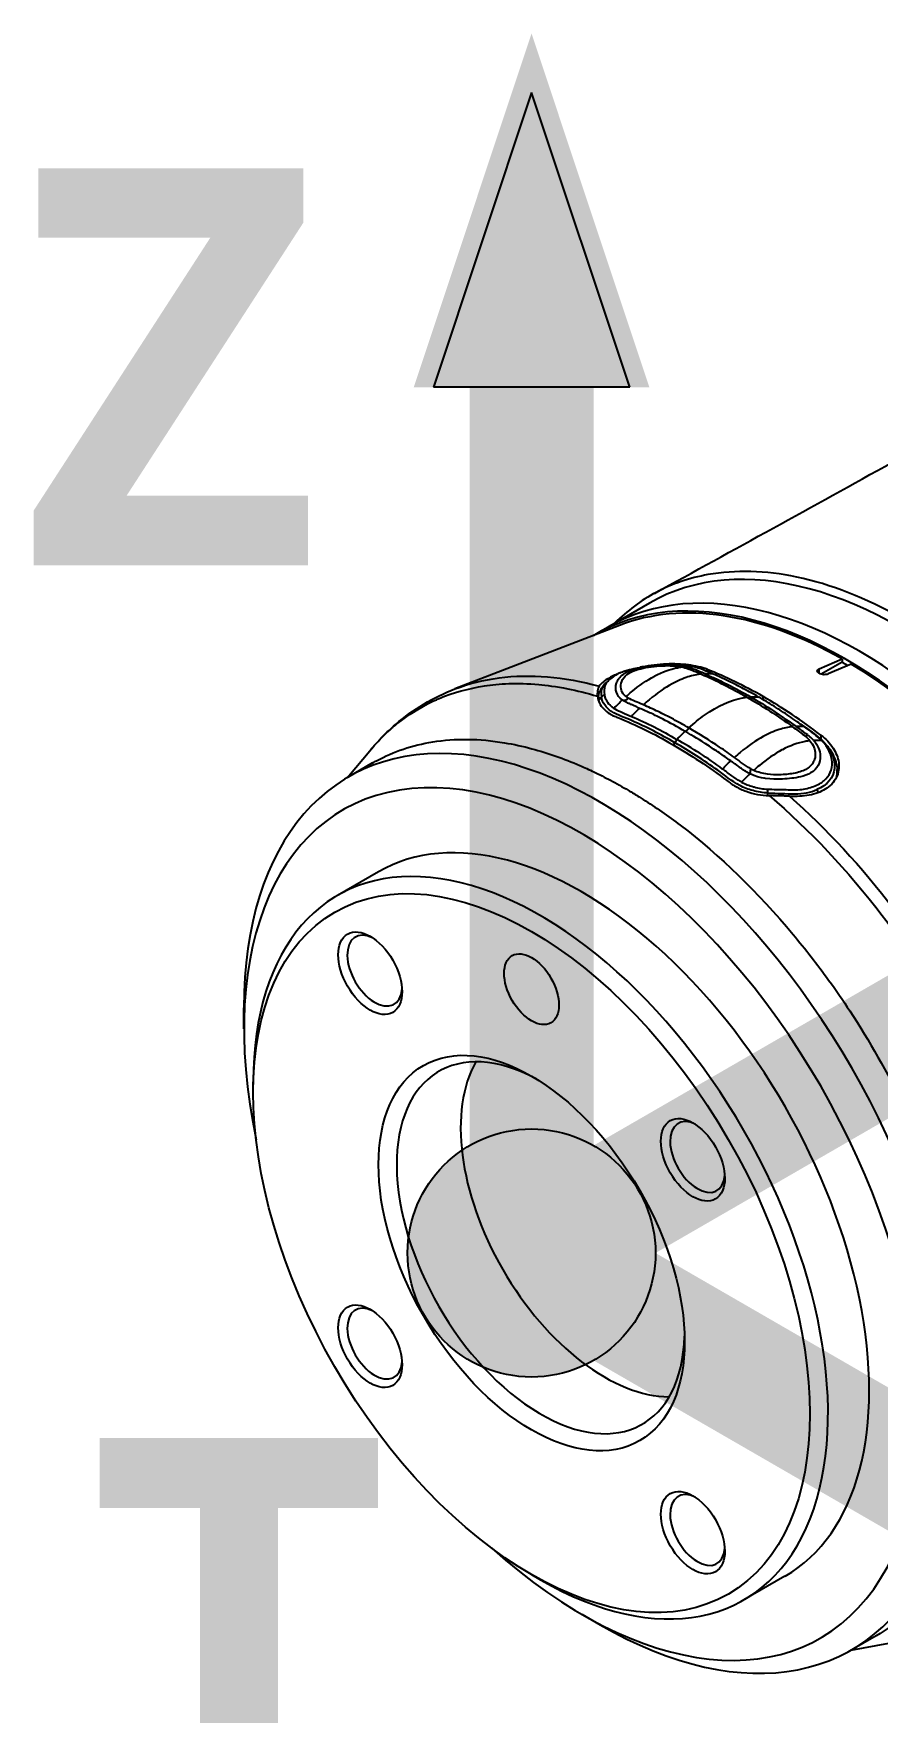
# Model space of a CAD drawing. Header units: millimetres. Extents: x 0 to 4378, y 0 to 2376.
# Drawn here: x 2523.5 to 2588.9, y 1859.3 to 1989.2 of the extents above; entities that cross this region are included whole.
import ezdxf

# ---------------------------------------------------------------- set-up
doc = ezdxf.new("R2010")
doc.units = ezdxf.units.MM
doc.header["$LTSCALE"] = 0.2
for name, color, linetype in [('01_Object Line', 4, 'Continuous'), ('07_Special Line2', 76, 'Continuous'), ('12_Before Rev.Num.', 5, 'Continuous')]:
    doc.layers.add(name, color=color, linetype=linetype)
doc.layers.add('14_Mark', color=7, linetype='Continuous', true_color=0xe03c31)
doc.styles.add('Rainbow-5.0 Style', font='malgunsl.ttf')

# ---------------------------------------------------------------- blocks, each defined once
blk = doc.blocks.new('A$C7c2cc22e_1')
for p, q in [((61.03, 911.15), (56.78, 908.7)), ((58.7, 909.42), (45.95, 904.5)), ((65.49, 905.85), (65.49, 906.02)), ((65.49, 905.67), (65.49, 905.67)), ((74.16, 906.06), (75.93, 906.82)), ((74.16, 905.71), (74.16, 906.06)), ((75.93, 906.58), (74.31, 905.65)), ((76.64, 906.42), (74.87, 905.66)), ((75.93, 906.82), (75.93, 906.58)), ((75.93, 906.58), (76.4, 906.31)), ((57.05, 903.74), (57.05, 903.67)), ((59.01, 903.59), (59, 903.59)), ((59.45, 903.76), (59.45, 903.76)), ((69.83, 903.67), (69.83, 903.91)), ((59.06, 902.29), (59.06, 902.29)), ((59.96, 901.91), (59.96, 901.91)), ((62.31, 902.44), (62.31, 902.44)), ((61.59, 901.11), (61.59, 901.11)), ((63.52, 900.96), (63.52, 900.96)), ((74.3, 900.93), (74.3, 900.59)), ((74.3, 900.5), (74.3, 900.5)), ((37.6, 897.63), (39.5, 899.87)), ((64.32, 899.54), (64.32, 899.54)), ((66.98, 899.64), (66.98, 899.64)), ((68.01, 899.56), (68.01, 899.56)), ((68.03, 899.57), (68.03, 899.57)), ((68.32, 899.81), (68.32, 899.81)), ((68.44, 899.9), (68.44, 899.9)), ((69.2, 900.45), (69.2, 900.45)), ((71.47, 899.88), (71.47, 899.88)), ((39.58, 898.77), (37.69, 897.68)), ((72.54, 898.05), (72.54, 898.05)), ((73.99, 898.43), (73.99, 898.43)), ((75.57, 898.12), (75.57, 897.82)), ((67.17, 897.57), (67.17, 897.57)), ((69.92, 897.59), (69.91, 897.59)), ((70.66, 897.52), (70.66, 897.52)), ((71.45, 896.71), (71.45, 896.71)), ((72.54, 897.66), (72.54, 897.66)), ((72.29, 895.82), (72.29, 895.82)), ((73.11, 896.45), (73.11, 896.45)), ((72.35, 894.41), (72.35, 894.41)), ((40.04, 890.35), (36.86, 888.51)), ((29.61, 878.2), (29.61, 879.83)), ((30.34, 873.29), (30.34, 874.1)), ((51.89, 835.96), (52.59, 835.55)), ((71.51, 835.83), (68.33, 833.99)), ((55.78, 832.88), (57.19, 832.06)), ((79.54, 830.62), (76.6, 830.08)), ((78.57, 831.22), (76.69, 830.13))]:
    blk.add_line(p, q)
for centre, major_axis, ratio, start_param, end_param in [((80.53, 877.38), (19.5, -33.77), 0.57735, 0, 3.141593), ((77.34, 875.54), (19.5, -33.77), 0.57735, 0, 3.141593), ((76.28, 874.93), (19.5, -33.77), 0.57735, 6.276472, 9.431491), ((76.28, 874.93), (-19.41, 33.62), 0.57735, 5.510668, 6.192986), ((62.89, 896.73), (-2.01, -9.4), 0.657892, 3.207955, 3.309887), ((64.34, 906.31), (0.123, 0.346), 0.586063, 3.505391, 4.05706), ((69.98, 870.63), (21.99, -35.18), 0.558405, 2.458612, 2.489385), ((64.39, 896.35), (2.02, 9.23), 0.669342, 0.072693, 0.1726), ((69.89, 871.24), (19.98, -34.61), 0.577349, 2.358445, 2.512651), ((76.28, 874.93), (19.41, -33.62), 0.57735, 0.0902, 2.343313), ((76.28, 874.93), (-19.5, 33.77), 0.57735, 0.251781, 0.251867), ((76.28, 874.93), (-19.5, 33.77), 0.57735, 0.219576, 0.219609), ((76.28, 874.93), (-17.98, 31.13), 0.57735, 0.101577, 0.10159), ((59.01, 903.97), (-0.399, 0.039), 0.823926, 1.423079, 2.74037), ((62.88, 906.31), (-3.97, -2.05), 0.476479, 0.211736, 0.2911), ((68.78, 904.13), (-0.177, -0.308), 0.579231, 0.292939, 1.038344), ((69.89, 871.24), (-19.98, 34.61), 0.577351, 5.341331, 5.500035), ((63.84, 901.56), (0.135, 0.319), 0.655917, 3.458041, 4.784387), ((69.88, 870.72), (21.68, -35.31), 0.553474, 2.187803, 2.218617), ((71.43, 892.28), (-2.06, -9.21), 0.669522, 3.217308, 3.317215), ((73.24, 901.17), (-0.226, -0.288), 0.524587, 0.216973, 1.096818), ((72.78, 891.02), (-2.02, -9.4), 0.657828, 3.208445, 3.310377), ((57.19, 863.91), (19.5, -33.77), 0.57735, 5.497787, 10.210176), ((66.11, 898.68), (-1.5, 0), 0.57735, 5.393777, 5.394101), ((66.32, 899.99), (2, 0), 0.577602, 6.101672, 6.101975), ((66.32, 899.99), (-2, 0), 0.577602, 1.360978, 1.364511), ((66.32, 899.99), (-2, 0), 0.577602, 2.317387, 2.317522), ((66.32, 898.8), (2, 0), 0.57735, 5.868287, 5.869086), ((66.32, 898.8), (2, 0), 0.57735, 6.180219, 6.184222), ((68.81, 898.31), (0.008, 0.395), 0.120682, 3.412409, 4.729332), ((72.17, 900.95), (-4.24, -1.59), 0.623526, 0.480007, 0.55937), ((55.78, 863.09), (-18.5, 32.04), 0.57735, 2.086336, 7.338442), ((66.32, 898.8), (2, 0), 0.57735, 5.048975, 5.049302), ((55.78, 863.09), (15.74, -27.26), 0.57735, 0, 3.141593), ((52.59, 861.25), (15.74, -27.26), 0.57735, 5.497787, 10.210176), ((97.5, 887.18), (14.54, -25.18), 0.57735, 4.305765, 4.305803), ((79.77, 887.63), (-1, 1.73), 0.57735, 0.213181, 0.213461), ((79.77, 887.63), (-1, 1.73), 0.57735, 1.221476, 1.223962), ((39.74, 882.7), (-1.5, 2.6), 0.57735, 5.577992, 10.129971), ((52.59, 861.25), (-7.88, 13.65), 0.57735, 5.52902, 10.178943), ((57.54, 864.11), (-7.88, 13.65), 0.57735, 0.319372, 2.82222), ((64.74, 868.27), (-1.5, 2.6), 0.57735, 5.577992, 10.129971), ((39.74, 853.83), (-1.5, 2.6), 0.57735, 5.577992, 10.129971), ((64.74, 839.4), (-1.5, 2.6), 0.57735, 5.577992, 10.129971)]:
    blk.add_ellipse(centre, major_axis=major_axis, ratio=ratio, start_param=start_param, end_param=end_param)
for centre, major_axis in [((51.89, 860.84), (15.24, -26.39)), ((39.39, 882.5), (-1.75, 3.03)), ((51.89, 881.26), (-1.5, 2.6)), ((51.89, 860.84), (-8.38, 14.52)), ((64.38, 868.06), (-1.75, 3.03)), ((39.39, 853.63), (-1.75, 3.03)), ((64.38, 839.2), (-1.75, 3.03))]:
    blk.add_ellipse(centre, major_axis=major_axis, ratio=0.57735)
for points in [[(61.4, 911.9), (67.52, 915.25), (73.67, 918.63), (79.83, 922.05)], [(64.48, 906.2), (64.01, 906.32), (63.47, 906.38), (62.91, 906.39)], [(65.05, 906.02), (64.87, 906.09), (64.69, 906.15), (64.49, 906.2)], [(65.96, 905.65), (65.66, 905.78), (65.36, 905.9), (65.05, 906.02)], [(45.95, 904.5), (45.95, 904.5), (45.95, 904.5), (45.95, 904.5)], [(57.69, 905.01), (57.76, 905.07), (57.82, 905.12), (57.88, 905.18)], [(65.04, 905.65), (66.21, 905.14), (67.39, 904.55), (68.56, 903.87)], [(57.06, 903.9), (57.05, 903.83), (57.04, 903.75), (57.05, 903.66)], [(57.3, 903.89), (57.21, 903.81), (57.12, 903.68), (57.08, 903.57)], [(57.3, 903.89), (57.38, 903.94), (57.45, 904), (57.53, 904.05)], [(58.27, 903), (58.48, 903.22), (58.7, 903.44), (58.91, 903.65)], [(60.03, 903.49), (60.03, 903.49), (60.03, 903.49), (60.03, 903.49)], [(68.56, 903.87), (69.75, 903.19), (70.93, 902.42), (72.1, 901.58)], [(68.85, 903.89), (69.06, 903.9), (69.28, 903.89), (69.49, 903.87)], [(60.25, 903), (60.04, 902.8), (59.83, 902.59), (59.62, 902.38)], [(60.28, 902.09), (60.28, 902.09), (60.28, 902.09), (60.28, 902.09)], [(72.42, 902), (72.52, 901.93), (72.62, 901.86), (72.73, 901.78)], [(62.98, 900.34), (63.05, 900.42), (63.1, 900.51), (63.14, 900.6)], [(73.91, 900.9), (73.62, 901.14), (73.32, 901.36), (73.02, 901.57)], [(74.38, 900.49), (74.24, 900.63), (74.08, 900.77), (73.91, 900.9)], [(39.5, 899.87), (39.5, 899.88), (39.51, 899.89), (39.51, 899.89)], [(62.89, 900.15), (62.91, 900.22), (62.94, 900.29), (62.98, 900.34)], [(66.68, 898.3), (66.89, 898.52), (67.1, 898.73), (67.31, 898.93)], [(68.81, 897.93), (68.59, 897.73), (68.37, 897.51), (68.15, 897.29)], [(72.96, 898.19), (72.96, 898.19), (72.96, 898.19), (72.96, 898.19)], [(70.19, 896.45), (70.19, 896.55), (70.19, 896.65), (70.19, 896.74)], [(73.82, 896.99), (73.82, 896.99), (73.82, 896.99), (73.82, 896.99)], [(73.99, 896.71), (74.02, 896.64), (74.05, 896.55), (74.07, 896.46)], [(70.2, 896.25), (70.19, 896.32), (70.19, 896.39), (70.19, 896.45)], [(70.71, 895.89), (70.71, 895.89), (70.71, 895.89), (70.71, 895.89)], [(72.06, 894.68), (72.06, 894.68), (72.06, 894.68), (72.06, 894.68)], [(73.21, 894.98), (73.21, 894.98), (73.21, 894.98), (73.21, 894.98)], [(73.45, 894.74), (73.45, 894.74), (73.45, 894.74), (73.45, 894.74)], [(74.07, 894.15), (74.07, 894.15), (74.07, 894.15), (74.07, 894.15)], [(74.57, 893.65), (74.57, 893.65), (74.57, 893.65), (74.57, 893.65)], [(74.95, 893.26), (74.95, 893.26), (74.95, 893.26), (74.95, 893.26)], [(75.21, 893), (75.21, 893), (75.21, 893), (75.21, 893)], [(75.62, 892.57), (75.62, 892.57), (75.62, 892.57), (75.62, 892.57)], [(75.64, 892.55), (75.64, 892.55), (75.64, 892.55), (75.64, 892.55)], [(76.42, 891.7), (76.42, 891.7), (76.42, 891.7), (76.42, 891.7)]]:
    blk.add_open_spline(points, degree=3)
for points, knots in [([(80.53, 909.99), (77.78, 911.54), (75.05, 912.61), (70, 913.67), (67.68, 913.73), (64.11, 913.09), (62.77, 912.63), (60.36, 911.35), (59.3, 910.56), (58.35, 909.61)], [0.000001, 0.000001, 0.000001, 0.000001, 1.164971, 1.164971, 2.245726, 2.245726, 2.976579, 2.976579, 3.662816, 3.662816, 3.662816, 3.662816]), ([(45.95, 904.5), (47.03, 904.92), (48.18, 905.2), (49.37, 905.36), (51.77, 905.67), (54.39, 905.46), (57.13, 904.71)], [-0.1678514, -0.1678514, -0.1678514, -0.1678514, -0.1123126, -0.1123126, -0.1123126, 0, 0, 0, 0]), ([(58.72, 905.75), (58.68, 905.73), (58.64, 905.71), (58.33, 905.55), (58.11, 905.38), (57.75, 905.07), (57.63, 904.92), (57.5, 904.54), (57.49, 904.31), (57.53, 904.05)], [27.245572, 27.245572, 27.245572, 27.245572, 27.43036, 27.43036, 28.758819, 28.758819, 30.087278, 30.087278, 31.415738, 31.415738, 31.415738, 31.415738]), ([(58.91, 903.65), (58.45, 903.97), (58.33, 904.49), (58.46, 904.94), (58.53, 905.21), (58.71, 905.44), (58.98, 905.63), (59.17, 905.77), (59.4, 905.88), (59.69, 905.97), (60.37, 906.19), (61.25, 906.3), (62.11, 906.34), (62.72, 906.37), (63.32, 906.33), (63.84, 906.22)], [6.83821, 6.83821, 6.83821, 6.83821, 9.362067, 9.362067, 9.362067, 10.842339, 10.842339, 10.842339, 11.887217, 11.887217, 11.887217, 14.411544, 14.411544, 14.411544, 16.204654, 16.204654, 16.204654, 16.204654]), ([(58.73, 905.75), (58.86, 905.81), (58.99, 905.86), (59.35, 905.98), (59.58, 906.03), (60.2, 906.17), (60.58, 906.23), (61.33, 906.32), (61.68, 906.36), (62.12, 906.38), (62.22, 906.38), (62.41, 906.39), (62.5, 906.39), (62.7, 906.39), (62.8, 906.39), (62.91, 906.39)], [0, 0, 0, 0, 0.0433293, 0.0433293, 0.1165032, 0.1165032, 0.2464569, 0.2464569, 0.3524355, 0.3524355, 0.3803043, 0.3803043, 0.4094502, 0.4094502, 0.4402949, 0.4402949, 0.4402949, 0.4402949]), ([(59.21, 903.91), (59.35, 904.04), (59.5, 904.16), (59.64, 904.28), (60.22, 904.76), (60.81, 905.17), (61.4, 905.49), (61.41, 905.49), (61.42, 905.5), (61.43, 905.51), (62.02, 905.82), (62.62, 906.04), (63.19, 906.14), (63.31, 906.17), (63.43, 906.19), (63.55, 906.2)], [-8.25646, -8.25646, -8.25646, -8.25646, -7.624618, -7.624618, -7.624618, -5.1247, -5.1247, -5.1247, -5.082989, -5.082989, -5.082989, -2.541442, -2.541442, -2.541442, -1.992945, -1.992945, -1.992945, -1.992945]), ([(59.27, 905.61), (59.42, 905.74), (59.62, 905.84), (60.01, 905.98), (60.17, 906.03), (60.34, 906.07)], [10.889931, 10.889931, 10.889931, 10.889931, 11.886462, 11.886462, 12.517617, 12.517617, 12.517617, 12.517617]), ([(65.49, 906.02), (65.07, 906.18), (64.57, 906.29), (63.5, 906.43), (62.92, 906.45), (61.7, 906.4), (61.07, 906.32), (60.41, 906.2), (60.36, 906.19), (60.3, 906.18)], [-1.0630218, -1.0630218, -1.0630218, -1.0630218, -0.8848058, -0.8848058, -0.7073819, -0.7073819, -0.5174641, -0.5174641, -0.50072, -0.50072, -0.50072, -0.50072]), ([(60.34, 906.07), (60.86, 906.2), (61.45, 906.27), (62.57, 906.32), (63.09, 906.29), (63.55, 906.2)], [12.517617, 12.517617, 12.517617, 12.517617, 14.410588, 14.410588, 16.122304, 16.122304, 16.122304, 16.122304]), ([(63.55, 906.2), (63.65, 906.18), (63.74, 906.15), (63.83, 906.13), (63.92, 906.1), (64.01, 906.07), (64.09, 906.04), (64.11, 906.04), (64.13, 906.03), (64.15, 906.02)], [16.1226828, 16.1226828, 16.1226828, 16.1226828, 16.4885012, 16.4885012, 16.4885012, 16.8511653, 16.8511653, 16.8511653, 16.9347143, 16.9347143, 16.9347143, 16.9347143]), ([(63.84, 906.22), (63.94, 906.2), (64.03, 906.17), (64.12, 906.15), (64.21, 906.12), (64.29, 906.09), (64.38, 906.06), (64.39, 906.06), (64.41, 906.05), (64.43, 906.04)], [16.2046565, 16.2046565, 16.2046565, 16.2046565, 16.5350251, 16.5350251, 16.5350251, 16.8635253, 16.8635253, 16.8635253, 16.9347143, 16.9347143, 16.9347143, 16.9347143]), ([(64.15, 906.02), (64.28, 905.97), (64.47, 905.89), (64.75, 905.78), (64.9, 905.71), (65.04, 905.65)], [0, 0, 0, 0, 0.0569111, 0.0569111, 0.1273668, 0.1273668, 0.1273668, 0.1273668]), ([(65.32, 905.67), (65.61, 905.54), (65.91, 905.41), (66.49, 905.14), (66.79, 904.99), (67.67, 904.55), (68.26, 904.23), (68.85, 903.89)], [-0.5003967, -0.5003967, -0.5003967, -0.5003967, -0.3749442, -0.3749442, -0.2498089, -0.2498089, 0, 0, 0, 0]), ([(74.87, 905.66), (74.82, 905.64), (74.77, 905.62), (74.65, 905.61), (74.58, 905.6), (74.45, 905.61), (74.39, 905.63), (74.26, 905.66), (74.21, 905.68), (74.12, 905.74), (74.08, 905.77), (74.03, 905.83), (74.01, 905.87), (74.01, 905.93), (74.03, 905.96), (74.08, 906.02), (74.12, 906.05), (74.16, 906.06)], [0.1511512, 0.1511512, 0.1511512, 0.1511512, 0.1700527, 0.1700527, 0.1890362, 0.1890362, 0.2079284, 0.2079284, 0.2268206, 0.2268206, 0.2457128, 0.2457128, 0.264605, 0.264605, 0.2835884, 0.2835884, 0.3024899, 0.3024899, 0.3024899, 0.3024899]), ([(39.51, 899.89), (40.13, 900.63), (40.63, 901.07), (40.91, 901.32), (41.05, 901.44), (41.13, 901.52), (41.18, 901.56), (41.51, 901.84), (42.02, 902.25), (42.74, 902.71), (43.68, 903.31), (44.28, 903.56), (44.45, 903.64), (44.54, 903.68), (44.63, 903.72), (44.73, 903.76), (45.84, 904.23), (47.02, 904.55), (48.25, 904.74), (49.35, 904.9), (50.74, 905), (52.46, 904.84), (53.02, 904.79), (53.77, 904.7), (54.71, 904.51), (55.38, 904.38), (56.14, 904.19), (56.99, 903.93)], [-0.2964944, -0.2964944, -0.2964944, -0.2964944, -0.2645883, -0.2645883, -0.2645883, -0.25, -0.25, -0.25, -0.21875, -0.21875, -0.21875, -0.1875, -0.1875, -0.1875, -0.1826751, -0.1826751, -0.1826751, -0.125, -0.125, -0.125, -0.0625, -0.0625, -0.0625, -0.0258077, -0.0258077, -0.0258077, 0, 0, 0, 0]), ([(39.51, 899.89), (39.51, 899.89), (39.51, 899.89), (39.51, 899.89), (39.51, 899.89), (39.51, 899.89), (39.51, 899.9), (39.52, 899.9), (39.52, 899.9), (39.52, 899.9), (39.52, 899.9), (39.52, 899.9), (39.52, 899.9), (39.52, 899.9), (39.52, 899.9), (39.53, 899.91), (39.53, 899.91), (39.55, 899.94), (39.56, 899.95), (39.62, 900.02), (39.66, 900.07), (39.84, 900.26), (39.97, 900.41), (40.5, 900.98), (40.92, 901.38), (42.73, 902.93), (44.28, 903.85), (45.95, 904.5)], [0, 0, 0, 0, 0.00005, 0.00005, 0.000069, 0.000069, 0.00013, 0.00013, 0.00017, 0.00017, 0.00029, 0.00029, 0.00065, 0.00065, 0.00173, 0.00173, 0.00497, 0.00497, 0.01469, 0.01469, 0.04385, 0.04385, 0.131336, 0.131336, 0.393933, 0.393933, 1.206043, 1.206043, 1.206043, 1.206043]), ([(57.13, 904.71), (57.11, 904.69), (57.1, 904.66), (57.07, 904.61), (57.06, 904.58), (57.03, 904.49), (57.01, 904.43), (56.97, 904.18), (56.98, 904), (56.99, 903.93)], [-0.06400045, -0.06400045, -0.06400045, -0.06400045, -0.05698624, -0.05698624, -0.05040221, -0.05040221, -0.03728617, -0.03728617, -0.00001779, -0.00001779, -0.00001779, -0.00001779]), ([(57.06, 903.9), (57.07, 904), (57.1, 904.1), (57.19, 904.36), (57.28, 904.53), (57.45, 904.77), (57.52, 904.85), (57.59, 904.91)], [0, 0, 0, 0, 0.043852, 0.043852, 0.1087099, 0.1087099, 0.1542399, 0.1542399, 0.1542399, 0.1542399]), ([(58.53, 905.65), (58.23, 905.53), (57.97, 905.4), (57.46, 905.08), (57.25, 904.9), (57.13, 904.71)], [-0.2892406, -0.2892406, -0.2892406, -0.2892406, -0.1642391, -0.1642391, -0.0003909, -0.0003909, -0.0003909, -0.0003909]), ([(57.69, 905.01), (57.64, 904.97), (57.59, 904.92), (57.55, 904.87), (57.54, 904.87), (57.54, 904.87), (57.54, 904.87), (57.32, 904.62), (57.23, 904.32), (57.3, 903.89)], [-39.614388, -39.614388, -39.614388, -39.614388, -39.2015, -39.2015, -39.2015, -39.181422, -39.181422, -39.181422, -37.039584, -37.039584, -37.039584, -37.039584]), ([(59.21, 903.91), (58.86, 904.18), (58.75, 904.56), (58.83, 904.94), (58.87, 905.14), (58.97, 905.33), (59.13, 905.49), (59.17, 905.53), (59.22, 905.57), (59.27, 905.61)], [7.141582, 7.141582, 7.141582, 7.141582, 9.362054, 9.362054, 9.362054, 10.573628, 10.573628, 10.573628, 10.889931, 10.889931, 10.889931, 10.889931]), ([(65.04, 905.65), (64.7, 905.62), (64.35, 905.54), (64, 905.43), (63.6, 905.3), (63.19, 905.13), (62.77, 904.9), (62.19, 904.58), (61.6, 904.17), (61, 903.67), (60.85, 903.54), (60.7, 903.41), (60.54, 903.27)], [1.942734, 1.942734, 1.942734, 1.942734, 3.510907, 3.510907, 3.510907, 5.294969, 5.294969, 5.294969, 7.771433, 7.771433, 7.771433, 8.384461, 8.384461, 8.384461, 8.384461]), ([(69.49, 903.87), (69.1, 904.1), (68.7, 904.31), (68.31, 904.52), (67.92, 904.72), (67.53, 904.92), (67.14, 905.11), (66.74, 905.3), (66.35, 905.48), (65.96, 905.65)], [13.589461, 13.589461, 13.589461, 13.589461, 15.291102, 15.291102, 15.291102, 16.992719, 16.992719, 16.992719, 18.712231, 18.712231, 18.712231, 18.712231]), ([(56.99, 903.93), (57.04, 903.56), (57.2, 903.24), (57.61, 902.82), (57.77, 902.69), (58.04, 902.52), (58.14, 902.47), (58.35, 902.37), (58.43, 902.35), (58.57, 902.29)], [-0.4608596, -0.4608596, -0.4608596, -0.4608596, -0.2319778, -0.2319778, -0.1176594, -0.1176594, -0.0605125, -0.0605125, -0.000004, -0.000004, -0.000004, -0.000004]), ([(62.98, 900.34), (62.43, 900.66), (61.88, 900.96), (61.33, 901.25), (60.78, 901.53), (60.23, 901.79), (59.68, 902.03), (59.68, 902.03), (59.68, 902.04), (59.68, 902.04), (59.13, 902.28), (58.54, 902.47), (58.1, 902.75), (58.09, 902.75), (58.09, 902.75), (58.09, 902.76), (57.86, 902.9), (57.69, 903.07), (57.55, 903.26), (57.42, 903.45), (57.33, 903.66), (57.3, 903.89)], [27.547428, 27.547428, 27.547428, 27.547428, 29.915632, 29.915632, 29.915632, 32.28311, 32.28311, 32.28311, 32.293424, 32.293424, 32.293424, 34.650769, 34.650769, 34.650769, 34.666423, 34.666423, 34.666423, 35.852922, 35.852922, 35.852922, 37.039421, 37.039421, 37.039421, 37.039421]), ([(57.53, 904.05), (57.53, 904.02), (57.54, 903.99), (57.55, 903.93), (57.56, 903.9), (57.59, 903.82), (57.6, 903.77), (57.65, 903.68), (57.66, 903.64), (57.71, 903.56), (57.74, 903.51), (57.87, 903.32), (58.03, 903.15), (58.27, 903)], [0, 0, 0, 0, 0.0146911, 0.0146911, 0.0270405, 0.0270405, 0.0580232, 0.0580232, 0.077436, 0.077436, 0.1037284, 0.1037284, 0.192379, 0.192379, 0.192379, 0.192379]), ([(60.25, 903), (60.19, 903.03), (60.12, 903.06), (60.06, 903.09), (60.05, 903.1), (60.03, 903.1), (60.02, 903.11), (59.94, 903.14), (59.86, 903.18), (59.79, 903.21), (59.71, 903.24), (59.63, 903.28), (59.55, 903.31), (59.48, 903.35), (59.4, 903.38), (59.33, 903.41), (59.25, 903.45), (59.18, 903.49), (59.11, 903.53), (59.05, 903.56), (58.98, 903.6), (58.91, 903.65)], [4.856644, 4.856644, 4.856644, 4.856644, 5.128657, 5.128657, 5.128657, 5.185049, 5.185049, 5.185049, 5.513346, 5.513346, 5.513346, 5.841966, 5.841966, 5.841966, 6.171736, 6.171736, 6.171736, 6.503514, 6.503514, 6.503514, 6.83821, 6.83821, 6.83821, 6.83821]), ([(60.54, 903.27), (60.53, 903.28), (60.51, 903.28), (60.11, 903.46), (59.7, 903.62), (59.36, 903.8)], [5.066669, 5.066669, 5.066669, 5.066669, 5.128657, 5.128657, 6.83821, 6.83821, 6.83821, 6.83821]), ([(64.06, 901.49), (63.66, 901.72), (63.27, 901.94), (62.87, 902.15), (62.48, 902.36), (62.08, 902.56), (61.69, 902.75), (61.3, 902.93), (60.92, 903.11), (60.54, 903.27)], [0, 0, 0, 0, 1.709554, 1.709554, 1.709554, 3.419104, 3.419104, 3.419104, 5.066451, 5.066451, 5.066451, 5.066451]), ([(64.06, 901.49), (64.47, 901.86), (64.88, 902.18), (65.28, 902.47), (66.31, 903.2), (67.3, 903.66), (68.24, 903.82), (68.35, 903.84), (68.46, 903.86), (68.56, 903.87)], [0.073579, 0.073579, 0.073579, 0.073579, 1.773456, 1.773456, 1.773456, 6.187837, 6.187837, 6.187837, 6.697304, 6.697304, 6.697304, 6.697304]), ([(68.85, 903.89), (69.44, 903.55), (70.03, 903.19), (70.77, 902.71), (70.91, 902.61), (71.17, 902.44), (71.28, 902.36), (71.72, 902.06), (72.05, 901.83), (72.38, 901.6)], [-0.5013435, -0.5013435, -0.5013435, -0.5013435, -0.2507469, -0.2507469, -0.1880948, -0.1880948, -0.1410476, -0.1410476, -0.0000391, -0.0000391, -0.0000391, -0.0000391]), ([(73.02, 901.57), (72.63, 901.86), (72.23, 902.13), (71.84, 902.4), (71.45, 902.66), (71.06, 902.91), (70.67, 903.16), (70.28, 903.4), (69.89, 903.64), (69.5, 903.86), (69.49, 903.87), (69.49, 903.87), (69.49, 903.87)], [-18.712231, -18.712231, -18.712231, -18.712231, -16.997643, -16.997643, -16.997643, -15.300899, -15.300899, -15.300899, -13.604104, -13.604104, -13.604104, -13.589461, -13.589461, -13.589461, -13.589461]), ([(58.27, 903), (58.29, 902.99), (58.31, 902.98), (58.33, 902.96), (58.51, 902.86), (58.71, 902.77), (58.92, 902.68), (59.15, 902.58), (59.39, 902.48), (59.62, 902.38)], [33.655801, 33.655801, 33.655801, 33.655801, 33.760716, 33.760716, 33.760716, 34.688162, 34.688162, 34.688162, 35.7207, 35.7207, 35.7207, 35.7207]), ([(58.57, 902.29), (59.98, 901.72), (61.39, 901.02), (64.2, 899.4), (65.61, 898.46), (67.02, 897.41)], [0, 0, 0, 0, 0.604975, 0.604975, 1.212492, 1.212492, 1.212492, 1.212492]), ([(59.62, 902.38), (60.21, 902.13), (60.8, 901.86), (61.97, 901.26), (62.55, 900.94), (63.14, 900.6)], [35.720723, 35.720723, 35.720723, 35.720723, 38.259702, 38.259702, 40.798705, 40.798705, 40.798705, 40.798705]), ([(63.78, 901.22), (63.19, 901.56), (62.61, 901.88), (61.73, 902.33), (61.43, 902.48), (60.84, 902.75), (60.55, 902.88), (60.25, 903)], [-0.4980541, -0.4980541, -0.4980541, -0.4980541, -0.2482966, -0.2482966, -0.1249533, -0.1249533, -0.0001115, -0.0001115, -0.0001115, -0.0001115]), ([(72.73, 901.78), (73.3, 901.39), (73.88, 900.97), (75.09, 899.86), (75.42, 899.06), (75.27, 897.64), (74.79, 897.03), (73.99, 896.71)], [4.433636, 4.433636, 4.433636, 4.433636, 6.883366, 6.883366, 10.325049, 10.325049, 13.766731, 13.766731, 13.766731, 13.766731]), ([(39.58, 898.77), (39.68, 898.83), (39.78, 898.89), (41.2, 899.66), (42.67, 900.15), (45.99, 900.69), (47.84, 900.66), (50.49, 900.22), (51.2, 900.07), (53.14, 899.55), (54.38, 899.11), (55.99, 898.42), (56.35, 898.25), (57.14, 897.88), (57.57, 897.66), (58.46, 897.19), (58.92, 896.93), (59.66, 896.49), (59.94, 896.32), (60.33, 896.08), (60.43, 896.01), (61.49, 895.34), (62.45, 894.67), (66.48, 891.63), (69.4, 888.76), (73.09, 884.37), (74.01, 883.19), (75.46, 881.19), (76.01, 880.39), (78.06, 877.25), (79.44, 874.81), (81.55, 870.56), (82.34, 868.78), (83.72, 865.19), (84.31, 863.38), (85.26, 859.96), (85.63, 858.34), (86.12, 855.64), (86.28, 854.55), (86.52, 852.4), (86.59, 851.35), (86.64, 849.8), (86.65, 849.3), (86.63, 845.83), (86.26, 843.09), (85.14, 839.45), (84.69, 838.33), (83.79, 836.56), (83.37, 835.86), (81.73, 833.54), (80.25, 832.19), (78.57, 831.22)], [-15.185847, -15.185847, -15.185847, -15.185847, -15.126345, -15.126345, -14.357922, -14.357922, -13.491729, -13.491729, -13.178557, -13.178557, -12.649887, -12.649887, -12.498415, -12.498415, -12.318089, -12.318089, -12.124815, -12.124815, -12.007373, -12.007373, -11.964756, -11.964756, -11.555527, -11.555527, -10.242526, -10.242526, -9.787003, -9.787003, -9.494757, -9.494757, -8.658648, -8.658648, -8.069674, -8.069674, -7.481399, -7.481399, -6.943069, -6.943069, -6.570845, -6.570845, -6.198458, -6.198458, -6.015314, -6.015314, -4.920692, -4.920692, -4.383337, -4.383337, -3.995401, -3.995401, -2.988737, -2.988737, -2.988737, -2.988737]), ([(63.14, 900.6), (63.22, 900.67), (63.29, 900.74), (63.36, 900.81), (63.46, 900.91), (63.56, 901), (63.65, 901.1), (63.69, 901.14), (63.74, 901.18), (63.78, 901.22)], [-1.0896743, -1.0896743, -1.0896743, -1.0896743, -0.7634499, -0.7634499, -0.7634499, -0.3184296, -0.3184296, -0.3184296, -0.1133023, -0.1133023, -0.1133023, -0.1133023]), ([(66.68, 898.3), (66.1, 898.73), (65.51, 899.14), (64.33, 899.9), (63.73, 900.26), (63.14, 900.6)], [35.720722, 35.720722, 35.720722, 35.720722, 38.259702, 38.259702, 40.798705, 40.798705, 40.798705, 40.798705]), ([(67.31, 898.93), (67.02, 899.14), (66.73, 899.35), (66.14, 899.75), (65.84, 899.95), (64.96, 900.52), (64.37, 900.88), (63.78, 901.22)], [-0.4984902, -0.4984902, -0.4984902, -0.4984902, -0.3746356, -0.3746356, -0.2508217, -0.2508217, -0.0000001, -0.0000001, -0.0000001, -0.0000001]), ([(67.6, 899.2), (67.22, 899.47), (66.84, 899.74), (66.45, 900), (65.66, 900.53), (64.86, 901.03), (64.06, 901.49)], [-5.096168, -5.096168, -5.096168, -5.096168, -3.432831, -3.432831, -3.432831, 0, 0, 0, 0]), ([(72.1, 901.58), (71.76, 901.54), (71.41, 901.47), (71.06, 901.36), (70.66, 901.23), (70.25, 901.05), (69.83, 900.82), (69.25, 900.51), (68.66, 900.1), (68.05, 899.59), (67.9, 899.47), (67.75, 899.33), (67.6, 899.2)], [1.942734, 1.942734, 1.942734, 1.942734, 3.510907, 3.510907, 3.510907, 5.294969, 5.294969, 5.294969, 7.771433, 7.771433, 7.771433, 8.384461, 8.384461, 8.384461, 8.384461]), ([(73.73, 900.51), (74.05, 900.14), (74.23, 899.72), (74.25, 899.33), (74.28, 898.78), (74.03, 898.31), (73.5, 898), (73.28, 897.87), (73.01, 897.78), (72.71, 897.7), (72.29, 897.6), (71.8, 897.55), (71.31, 897.53), (70.46, 897.49), (69.54, 897.56), (68.81, 897.93)], [-16.234798, -16.234798, -16.234798, -16.234798, -14.441202, -14.441202, -14.441202, -11.916208, -11.916208, -11.916208, -10.870941, -10.870941, -10.870941, -9.390513, -9.390513, -9.390513, -6.865662, -6.865662, -6.865662, -6.865662]), ([(73.44, 900.49), (73.32, 900.48), (73.2, 900.46), (73.07, 900.44), (72.51, 900.33), (71.91, 900.11), (71.31, 899.8), (71.3, 899.79), (71.29, 899.79), (71.28, 899.78), (70.69, 899.47), (70.1, 899.05), (69.53, 898.58), (69.38, 898.46), (69.24, 898.33), (69.09, 898.2)], [1.992945, 1.992945, 1.992945, 1.992945, 2.541442, 2.541442, 2.541442, 5.082989, 5.082989, 5.082989, 5.1247, 5.1247, 5.1247, 7.624618, 7.624618, 7.624618, 8.25646, 8.25646, 8.25646, 8.25646]), ([(70.19, 896.74), (70.61, 896.73), (71.04, 896.72), (71.88, 896.7), (72.28, 896.68), (73.05, 896.75), (73.41, 896.84), (74.06, 897.07), (74.32, 897.22), (74.96, 897.76), (75.18, 898.27), (75.14, 899.38), (74.87, 899.98), (74.38, 900.49)], [-31.415738, -31.415738, -31.415738, -31.415738, -30.087278, -30.087278, -28.758819, -28.758819, -27.43036, -27.43036, -26.101901, -26.101901, -23.444982, -23.444982, -20.788081, -20.788081, -20.788081, -20.788081]), ([(74.3, 900.93), (74.68, 900.63), (75, 900.29), (75.47, 899.56), (75.62, 899.19), (75.73, 898.4), (75.67, 898), (75.31, 897.28), (75.01, 896.97), (74.28, 896.52), (73.86, 896.37), (72.92, 896.19), (72.41, 896.16), (71.87, 896.2)], [0, 0, 0, 0, 0.170338, 0.170338, 0.339954, 0.339954, 0.529798, 0.529798, 0.719657, 0.719657, 0.888889, 0.888889, 1.059151, 1.059151, 1.059151, 1.059151]), ([(72.1, 901.58), (72.24, 901.47), (72.39, 901.36), (72.67, 901.16), (72.86, 901.02), (72.99, 900.92)], [0, 0, 0, 0, 0.0616854, 0.0616854, 0.1115163, 0.1115163, 0.1115163, 0.1115163]), ([(72.99, 900.92), (73.01, 900.91), (73.02, 900.89), (73.04, 900.88), (73.12, 900.82), (73.19, 900.75), (73.25, 900.69), (73.32, 900.63), (73.38, 900.56), (73.44, 900.49)], [-16.9650672, -16.9650672, -16.9650672, -16.9650672, -16.8814942, -16.8814942, -16.8814942, -16.518726, -16.518726, -16.518726, -16.1528025, -16.1528025, -16.1528025, -16.1528025]), ([(73.28, 901.39), (73.71, 901.08), (74.11, 900.78), (74.79, 900.12), (75.03, 899.8), (75.41, 899.06), (75.53, 898.64), (75.56, 898.27)], [0.0772603, 0.0772603, 0.0772603, 0.0772603, 0.2575296, 0.2575296, 0.393836, 0.393836, 0.5442859, 0.5442859, 0.5442859, 0.5442859]), ([(73.28, 900.94), (73.29, 900.92), (73.31, 900.91), (73.32, 900.9), (73.4, 900.84), (73.47, 900.77), (73.54, 900.71), (73.61, 900.65), (73.67, 900.58), (73.73, 900.51)], [-16.9650672, -16.9650672, -16.9650672, -16.9650672, -16.8938577, -16.8938577, -16.8938577, -16.565263, -16.565263, -16.565263, -16.2347997, -16.2347997, -16.2347997, -16.2347997]), ([(73.44, 900.49), (73.7, 900.17), (73.85, 899.81), (73.87, 899.1), (73.73, 898.77), (73.45, 898.51)], [-16.152793, -16.152793, -16.152793, -16.152793, -14.440216, -14.440216, -12.546701, -12.546701, -12.546701, -12.546701]), ([(70.19, 896.45), (69.8, 896.47), (69.41, 896.53), (69.04, 896.63), (68.68, 896.72), (68.33, 896.86), (68.01, 897.03), (67.37, 897.37), (66.86, 897.82), (66.31, 898.21), (65.76, 898.6), (65.21, 898.97), (64.66, 899.32), (64.65, 899.33), (64.65, 899.33), (64.65, 899.33), (64.1, 899.68), (63.55, 900.01), (63, 900.33), (63, 900.33), (62.99, 900.34), (62.98, 900.34)], [-37.039388, -37.039388, -37.039388, -37.039388, -35.852961, -35.852961, -35.852961, -34.66644, -34.66644, -34.66644, -32.296832, -32.296832, -32.296832, -29.935323, -29.935323, -29.935323, -29.920458, -29.920458, -29.920458, -27.574383, -27.574383, -27.574383, -27.547428, -27.547428, -27.547428, -27.547428]), ([(68.86, 898.32), (68.42, 898.58), (68.03, 898.88), (67.63, 899.18), (67.61, 899.19), (67.6, 899.2)], [-6.865662, -6.865662, -6.865662, -6.865662, -5.149247, -5.149247, -5.09617, -5.09617, -5.09617, -5.09617]), ([(68.15, 897.29), (68.13, 897.31), (68.1, 897.32), (68.07, 897.34), (67.83, 897.48), (67.61, 897.63), (67.39, 897.78), (67.15, 897.95), (66.92, 898.13), (66.68, 898.3)], [33.655801, 33.655801, 33.655801, 33.655801, 33.760753, 33.760753, 33.760753, 34.688313, 34.688313, 34.688313, 35.7207, 35.7207, 35.7207, 35.7207]), ([(68.81, 897.93), (68.71, 897.99), (68.62, 898.04), (68.53, 898.09), (68.44, 898.14), (68.36, 898.19), (68.27, 898.25), (68.19, 898.3), (68.11, 898.36), (68.03, 898.42), (67.95, 898.47), (67.87, 898.53), (67.79, 898.59), (67.71, 898.65), (67.63, 898.7), (67.55, 898.76), (67.54, 898.77), (67.52, 898.78), (67.51, 898.79), (67.44, 898.84), (67.38, 898.88), (67.31, 898.93)], [-6.865662, -6.865662, -6.865662, -6.865662, -6.53091, -6.53091, -6.53091, -6.199058, -6.199058, -6.199058, -5.869205, -5.869205, -5.869205, -5.540502, -5.540502, -5.540502, -5.212131, -5.212131, -5.212131, -5.149247, -5.149247, -5.149247, -4.883582, -4.883582, -4.883582, -4.883582]), ([(73.45, 898.51), (73.36, 898.42), (73.25, 898.34), (72.86, 898.13), (72.53, 898.03), (72.16, 897.96), (71.82, 897.9), (71.46, 897.87), (70.78, 897.85), (70.47, 897.86), (70.17, 897.9), (69.79, 897.95), (69.42, 898.05), (69.09, 898.2)], [-12.546701, -12.546701, -12.546701, -12.546701, -11.915365, -11.915365, -10.602154, -10.602154, -10.602154, -9.390513, -9.390513, -8.401614, -8.401614, -8.401614, -7.169122, -7.169122, -7.169122, -7.169122]), ([(75.53, 897.73), (75.54, 897.77), (75.54, 897.81), (75.57, 897.99), (75.57, 898.13), (75.56, 898.27)], [-120.7220068, -120.7220068, -120.7220068, -120.7220068, -120.5192593, -120.5192593, -119.8736837, -119.8736837, -119.8736837, -119.8736837]), ([(67.02, 897.41), (67.16, 897.3), (67.23, 897.25), (67.46, 897.09), (67.58, 897.01), (67.96, 896.8), (68.22, 896.68), (69.07, 896.38), (69.68, 896.26), (70.3, 896.25)], [-0.3780935, -0.3780935, -0.3780935, -0.3780935, -0.3289343, -0.3289343, -0.2821356, -0.2821356, -0.188521, -0.188521, -0.0002986, -0.0002986, -0.0002986, -0.0002986]), ([(68.15, 897.29), (68.43, 897.14), (68.75, 897.02), (69.07, 896.93), (69.09, 896.92), (69.1, 896.92), (69.12, 896.92), (69.46, 896.82), (69.82, 896.76), (70.19, 896.74)], [-33.655783, -33.655783, -33.655783, -33.655783, -32.588177, -32.588177, -32.588177, -32.535769, -32.535769, -32.535769, -31.415738, -31.415738, -31.415738, -31.415738]), ([(70.19, 896.45), (70.89, 896.43), (71.6, 896.38), (72.24, 896.38), (72.25, 896.38), (72.25, 896.38), (72.26, 896.38), (72.58, 896.38), (72.89, 896.41), (73.19, 896.47), (73.48, 896.52), (73.75, 896.61), (73.99, 896.71)], [37.039421, 37.039421, 37.039421, 37.039421, 39.181422, 39.181422, 39.181422, 39.2015, 39.2015, 39.2015, 40.272392, 40.272392, 40.272392, 41.323422, 41.323422, 41.323422, 41.323422]), ([(70.3, 896.25), (73.4, 893.61), (76.37, 890.45), (79.05, 886.96), (80.45, 885.13), (81.8, 883.17), (83.04, 881.16), (84.27, 879.15), (85.4, 877.1), (86.42, 874.99), (87.45, 872.89), (88.37, 870.72), (89.15, 868.57), (89.93, 866.41), (90.58, 864.28), (91.1, 862.15), (91.62, 860.03), (92, 857.9), (92.24, 855.86), (92.48, 853.82), (92.57, 851.85), (92.52, 849.95), (92.42, 846.16), (91.72, 842.69), (90.49, 839.82), (89.87, 838.38), (89.12, 837.09), (88.26, 835.96), (87.39, 834.83), (86.38, 833.84), (85.27, 833.04), (84.17, 832.23), (82.96, 831.61), (81.66, 831.16), (80.98, 830.93), (80.27, 830.74), (79.54, 830.61)], [0, 0, 0, 0, 0.1205223, 0.1205223, 0.1205223, 0.1837668, 0.1837668, 0.1837668, 0.2470112, 0.2470112, 0.2470112, 0.3102557, 0.3102557, 0.3102557, 0.3735002, 0.3735002, 0.3735002, 0.4367446, 0.4367446, 0.4367446, 0.4999891, 0.4999891, 0.4999891, 0.6264781, 0.6264781, 0.6264781, 0.6897225, 0.6897225, 0.6897225, 0.752967, 0.752967, 0.752967, 0.8162115, 0.8162115, 0.8162115, 0.8493915, 0.8493915, 0.8493915, 0.8493915]), ([(71.87, 896.2), (71.81, 896.2), (71.75, 896.2), (71.61, 896.21), (71.55, 896.21), (71.36, 896.22), (71.23, 896.22), (70.72, 896.24), (70.43, 896.24), (70.3, 896.25)], [0.0000195, 0.0000195, 0.0000195, 0.0000195, 0.0187409, 0.0187409, 0.0363222, 0.0363222, 0.0713463, 0.0713463, 0.1704652, 0.1704652, 0.1704652, 0.1704652]), ([(71.87, 896.2), (74.72, 893.68), (77.45, 890.73), (79.93, 887.5), (81.34, 885.66), (82.69, 883.7), (83.93, 881.68), (85.17, 879.67), (86.3, 877.61), (87.33, 875.5), (88.35, 873.39), (89.27, 871.22), (90.06, 869.06), (90.84, 866.9), (91.49, 864.76), (92.01, 862.63), (92.53, 860.5), (92.92, 858.37), (93.15, 856.33), (93.39, 854.28), (93.48, 852.3), (93.43, 850.4), (93.33, 846.6), (92.64, 843.13), (91.4, 840.24), (90.78, 838.8), (90.03, 837.52), (89.16, 836.38), (88.44, 835.44), (87.62, 834.6), (86.73, 833.88)], [-1, -1, -1, -1, -0.8874103, -0.8874103, -0.8874103, -0.8234994, -0.8234994, -0.8234994, -0.7595886, -0.7595886, -0.7595886, -0.6956777, -0.6956777, -0.6956777, -0.6317668, -0.6317668, -0.6317668, -0.5678559, -0.5678559, -0.5678559, -0.503945, -0.503945, -0.503945, -0.3761233, -0.3761233, -0.3761233, -0.3122124, -0.3122124, -0.3122124, -0.2591427, -0.2591427, -0.2591427, -0.2591427])]:
    blk.add_open_spline(points, degree=3, knots=knots)
blk = doc.blocks.new('A$C36afca62')
h = blk.add_hatch(color=256)
h.dxf.hatch_style = 1
h.paths.add_polyline_path([(6, 0, 1), (-6, 0, 1)])
at = {"layer": '12_Before Rev.Num.'}
blk.add_hatch(color=256, dxfattribs=at).paths.add_polyline_path([(0, 58.987), (-5.702, 41.88), (5.702, 41.88)])
blk.add_circle((0, 0), 6)
at = {"layer": '07_Special Line2', "const_width": 6}
blk.add_lwpolyline([(36.269, 20.94), (0, 0)], dxfattribs=at)
at = {"layer": '12_Before Rev.Num.'}
for p, q in [((0, 56.136), (-4.752, 41.88)), ((4.752, 41.88), (0, 56.136)), ((4.752, 41.88), (-4.752, 41.88))]:
    blk.add_line(p, q, dxfattribs=at)
at = {"layer": '12_Before Rev.Num.', "const_width": 6}
blk.add_lwpolyline([(0, 41.88), (0, 0)], dxfattribs=at)
at = {"layer": '14_Mark', "const_width": 6}
blk.add_lwpolyline([(36.269, -20.94), (0, 0)], dxfattribs=at)
at = {"insert": (-21.407, -18.551), "char_height": 19.2, "attachment_point": 4, "style": 'Rainbow-5.0 Style'}
blk.add_mtext('{\\fMalgun Gothic Semilight|b1|i0|c129|p50;T}', dxfattribs=at)
at = {"layer": '12_Before Rev.Num.', "insert": (-24.704, 42.87), "char_height": 19.2, "attachment_point": 4, "style": 'Rainbow-5.0 Style'}
blk.add_mtext('{\\fMalgun Gothic Semilight|b1|i0|c129|p50;Z}', dxfattribs=at)

msp = doc.modelspace()

# ---------------------------------------------------------------- block references
at = {"xscale": 1.6, "yscale": 1.6, "zscale": 1.6}
msp.add_blockref('A$C36afca62', (2562.099, 1894.866), dxfattribs=at)
at = {"layer": '01_Object Line'}
msp.add_blockref('A$C7c2cc22e_1', (2510.212, 1034.021), dxfattribs=at)

doc.saveas('drawing.dxf')
